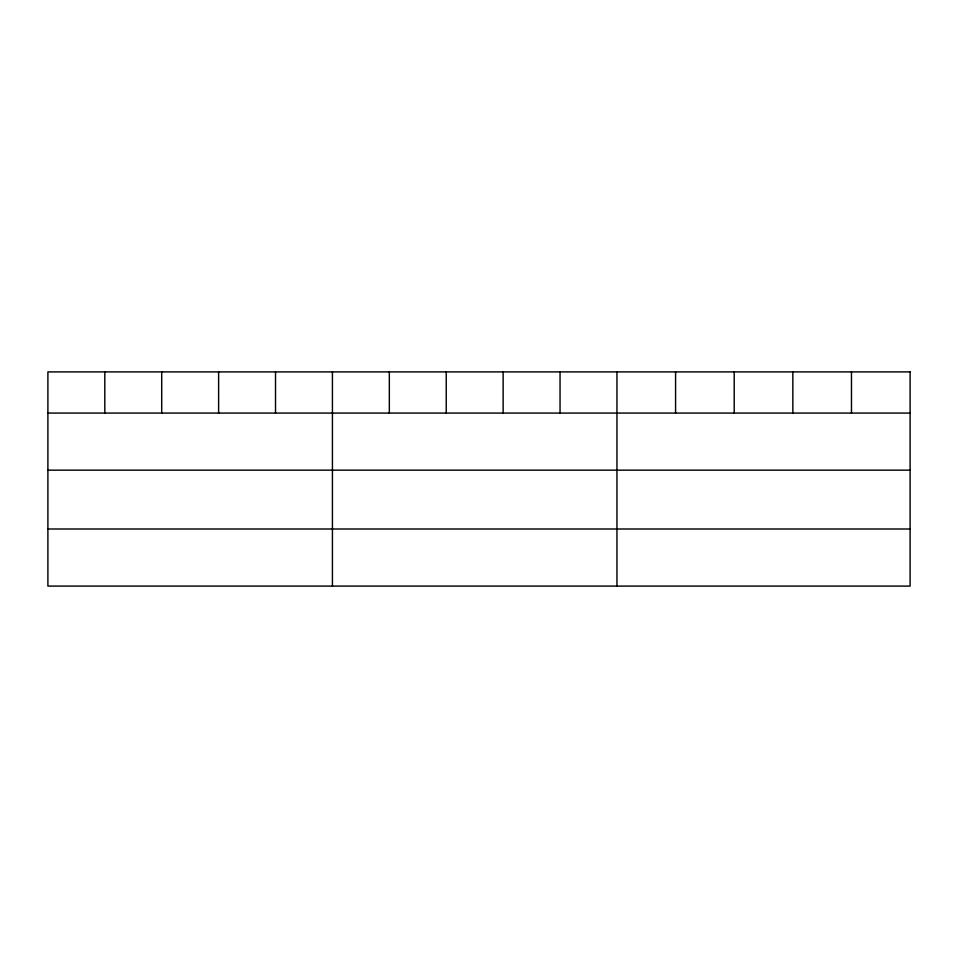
<?xml version="1.0" encoding="UTF-8"?>
<svg xmlns="http://www.w3.org/2000/svg" width="958" height="958" viewBox="0 0 958 958"><rect width="100%" height="100%" fill="white"/><g stroke="black" fill="none" stroke-linecap="round" stroke-linejoin="round"><path stroke-width="1.44" d="M47.9 413.078L910.1 413.078M47.9 470.162L910.1 470.162M47.9 528.996L910.1 528.996M851.47 371.908L851.47 413.078M792.841 371.908L792.841 413.078M734.211 371.908L734.211 413.078M675.582 371.908L675.582 413.078M616.952 371.908L616.952 586.092M560.047 371.908L560.047 413.078M503.142 371.908L503.142 413.078M446.236 371.908L446.236 413.078M389.331 371.908L389.331 413.078M332.426 371.908L332.426 586.092M275.521 371.908L275.521 413.078M218.616 371.908L218.616 413.078M161.71 371.908L161.71 413.078M104.805 371.908L104.805 413.078M910.1 371.908L47.9 371.908L47.9 586.092L910.1 586.092L910.1 371.908"/></g></svg>
